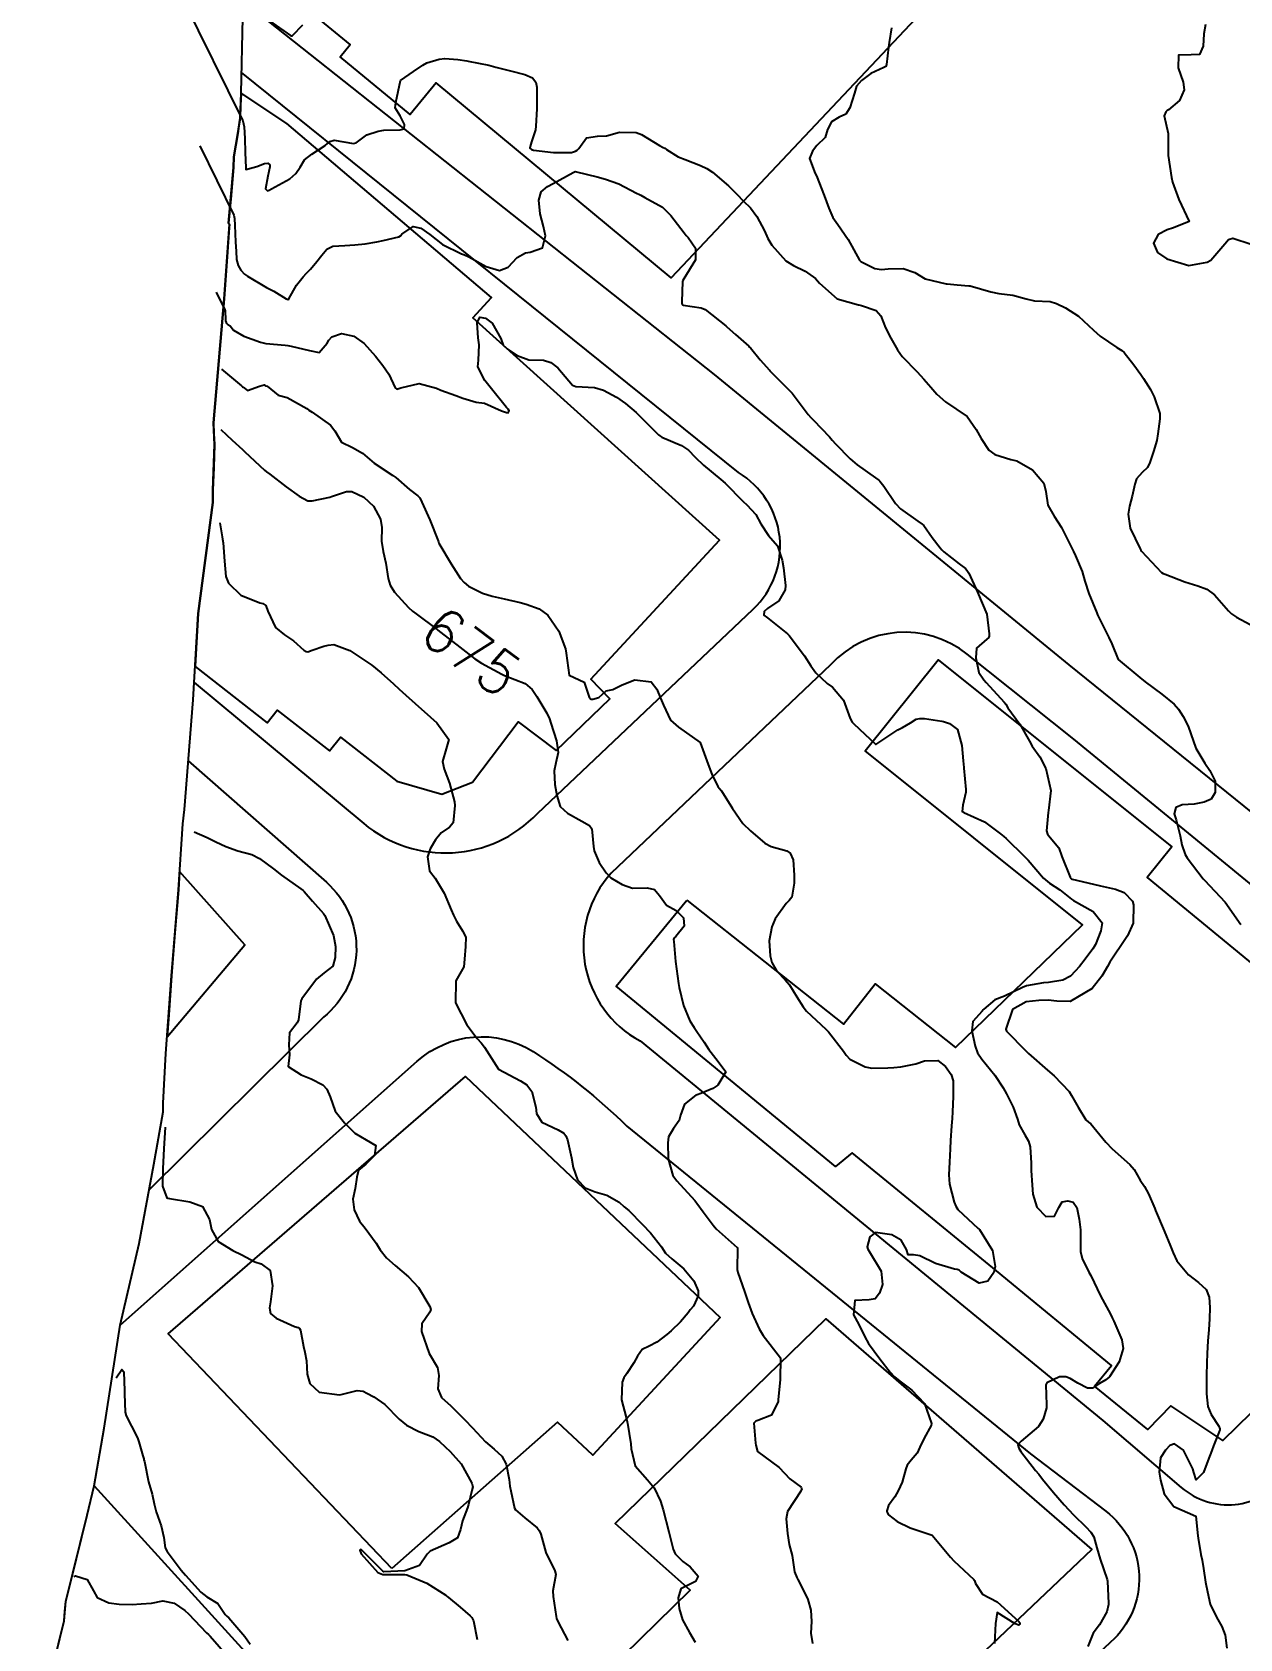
# Model space of a CAD drawing. Header units: metres. Extents: x 292545 to 299085, y 7450245 to 7463078.
# Drawn here: x 296032.5 to 296142.5, y 7457710.9 to 7457857.3 of the extents above; entities that cross this region are included whole.
import ezdxf
from ezdxf.enums import TextEntityAlignment as Align

# ---------------------------------------------------------------- set-up
doc = ezdxf.new("R2010")
doc.units = ezdxf.units.M
for name, color, linetype in [('Area', 45, 'Continuous'), ('Cotas', 45, 'Continuous'), ('Curvas de Nivel 1m', 11, 'Continuous'), ('Curvas de Nivel 5m', 15, 'Continuous'), ('Edificações', 30, 'Continuous'), ('Vias Primárias', 230, 'Continuous')]:
    doc.layers.add(name, color=color, linetype=linetype)
doc.styles.add('Style-STANDARD', font='STANDARD.shx')

msp = doc.modelspace()

# ---------------------------------------------------------------- linework, layer by layer
at = {"layer": 'Area'}
msp.add_polyline3d([(296033.91, 7457706.34, 685.1), (296035.42, 7457712.52, 686.54), (296035.57, 7457714.27, 679.96), (296037.52, 7457722.14, 681.93), (296038.15, 7457724.83, 679.1), (296039.05, 7457730.09, 678.96), (296040.53, 7457739.46, 678.67), (296042.24, 7457746.91, 678.24), (296043.6, 7457754.12, 677.91), (296044.43, 7457758.91, 677.6), (296044.43, 7457759.71, 677.64), (296044.68, 7457764.22, 677.96), (296045.2, 7457771.3, 701.19), (296045.83, 7457779.15, 698.43), (296046.24, 7457785.15, 679.38), (296046.37, 7457786.48, 688.84), (296047.18, 7457796.48, 684.88), (296047.62, 7457804.34, 679.88), (296048.96, 7457814.47, 680.17), (296048.97, 7457815.57, 679.89), (296049.13, 7457819.74, 674.5), (296049.01, 7457821.73, 679.58), (296050, 7457833.02, 674.44), (296050.48, 7457839.81, 674.21), (296050.4, 7457839.91, 674.14), (296050.84, 7457844.99, 671.11), (296050.89, 7457845.96, 670.89), (296051.24, 7457848.09, 670.88), (296051.44, 7457849.48, 671.1), (296051.55, 7457851.77, 670.62), (296051.86, 7457865.52, 669.9)], dxfattribs=at)
at = {"layer": 'Curvas de Nivel 1m', "flags": 128}
for points, elevation in [([(296046.27, 7457860.29), (296051.71, 7457849.25), (296051.81, 7457848.7), (296051.87, 7457847.64), (296051.91, 7457846.36), (296051.97, 7457844.96), (296051.98, 7457844.81), (296052.96, 7457845.07), (296053.68, 7457845.37), (296053.99, 7457845.4), (296054.15, 7457845.23), (296054.17, 7457845.06), (296053.97, 7457844.21), (296053.76, 7457843.06), (296053.96, 7457842.87), (296054.09, 7457842.92), (296054.3, 7457843.05), (296055.97, 7457843.97), (296056.54, 7457844.46), (296056.92, 7457845.02), (296057.31, 7457845.7), (296057.99, 7457846.21), (296059.2, 7457846.99), (296059.63, 7457847.36), (296060.01, 7457847.47), (296061.79, 7457847.17), (296062.01, 7457847.23), (296063, 7457847.97), (296064.02, 7457848.32), (296064.56, 7457848.4), (296066.03, 7457848.44), (296066.4, 7457848.53), (296066.44, 7457848.91), (296066.04, 7457849.71), (296065.57, 7457850.44), (296065.65, 7457850.92), (296066.07, 7457852.91), (296067.25, 7457853.74), (296068.09, 7457854.33), (296068.47, 7457854.52), (296069.58, 7457854.87), (296070.1, 7457854.94), (296071.3, 7457854.85), (296072.1, 7457854.73), (296072.24, 7457854.7), (296074.1, 7457854.31), (296074.76, 7457854.14), (296076.09, 7457853.81), (296077.38, 7457853.48), (296078.08, 7457853.16), (296078.4, 7457852.77), (296078.5, 7457852.33), (296078.5, 7457850.77), (296078.48, 7457850.33), (296078.39, 7457848.77), (296078.37, 7457848.42), (296078.01, 7457847.32), (296077.87, 7457846.91), (296077.85, 7457846.77), (296078, 7457846.62), (296078.19, 7457846.58), (296080, 7457846.35), (296081.64, 7457846.37), (296082, 7457846.49), (296082.16, 7457846.56), (296082.31, 7457846.72), (296083.01, 7457847.71), (296084.01, 7457847.84), (296084.83, 7457847.88), (296086.02, 7457848.21), (296087.54, 7457848.18), (296088.02, 7457847.99), (296089.65, 7457846.99), (296090, 7457846.82), (296090.14, 7457846.77), (296090.31, 7457846.63), (296091.37, 7457845.98), (296091.99, 7457845.72), (296093.4, 7457845.17), (296093.99, 7457844.91), (296094.5, 7457844.57), (296095.96, 7457843.32), (296096.71, 7457842.55), (296097.33, 7457841.92), (296097.94, 7457841.32), (296098.54, 7457840.52), (296099.22, 7457839.21), (296099.53, 7457838.51), (296099.9, 7457837.91), (296101.17, 7457836.5), (296101.88, 7457836.05), (296102.94, 7457835.54), (296103.87, 7457834.87), (296104.24, 7457834.46), (296105.84, 7457833.03), (296107.79, 7457832.46), (296107.83, 7457832.46), (296108.06, 7457832.42), (296109.41, 7457831.97), (296109.82, 7457831.47), (296110.25, 7457830.39), (296110.73, 7457829.45), (296111.35, 7457828.37), (296111.78, 7457827.77), (296113.15, 7457826.36), (296113.76, 7457825.71), (296114.38, 7457824.97), (296114.94, 7457824.33), (296115.73, 7457823.63), (296117.71, 7457822.3), (296118.51, 7457821.1), (296118.96, 7457820.29), (296119.68, 7457819.22), (296120.22, 7457818.82), (296121.67, 7457818.38), (296122.21, 7457818.24), (296123.66, 7457817.43), (296124.67, 7457816.21), (296124.87, 7457815.45), (296125.05, 7457814.21), (296125.61, 7457813.2), (296126.29, 7457812.19), (296126.98, 7457810.79), (296127.28, 7457810.18), (296127.38, 7457809.99), (296127.57, 7457809.58), (296128.16, 7457808.17), (296128.43, 7457807.28), (296128.78, 7457806.17), (296129.51, 7457804.41), (296129.58, 7457804.23), (296129.61, 7457804.16), (296129.7, 7457803.96), (296130.61, 7457802.14), (296130.89, 7457801.56), (296131.45, 7457800.13), (296133.44, 7457798.5), (296133.93, 7457798.11), (296135.42, 7457797), (296136.56, 7457796.07), (296136.96, 7457795.63), (296137.39, 7457794.95), (296137.84, 7457794.06), (296138.07, 7457793.36), (296138.52, 7457792.05), (296139.34, 7457790.7), (296139.81, 7457790.04), (296140.3, 7457789.06), (296140.3, 7457788.03), (296139.93, 7457787.4), (296139.3, 7457787.14), (296138.37, 7457786.97), (296137.3, 7457786.89), (296136.7, 7457786.66), (296136.56, 7457786.07), (296136.75, 7457785.54), (296137.09, 7457784.07), (296137.25, 7457783.25), (296137.56, 7457782.37), (296137.74, 7457782.06), (296139.21, 7457780.16), (296139.32, 7457780.04), (296141.19, 7457778.02), (296142.63, 7457776)], 671), ([(296139.42, 7457858.04), (296139.27, 7457857.18), (296139.21, 7457856.04), (296138.87, 7457855.29), (296138.11, 7457855.27), (296136.94, 7457855.24), (296136.93, 7457854.07), (296137.38, 7457852.77), (296137.46, 7457852.07), (296137.03, 7457851.1), (296136.05, 7457850.26), (296135.93, 7457850.2), (296135.79, 7457850.08), (296135.66, 7457849.71), (296136.02, 7457848.08), (296136, 7457846.08), (296136.3, 7457844.08), (296136.4, 7457843.65), (296136.99, 7457842.07), (296137.93, 7457840.06), (296136.51, 7457839.49), (296135.92, 7457839.32), (296135.11, 7457838.9), (296134.66, 7457838.1), (296135.05, 7457837.25), (296135.89, 7457836.66), (296137.88, 7457836.06), (296139.57, 7457836.35), (296139.89, 7457836.56), (296141.16, 7457838.02), (296141.5, 7457838.42), (296141.91, 7457838.55), (296143.56, 7457837.99)], 669), ([(296047.77, 7457846.96), (296050.89, 7457840.64), (296050.95, 7457840.33), (296050.98, 7457839.72), (296051.01, 7457838.98), (296051.04, 7457838.19), (296051.08, 7457837.36), (296051.13, 7457836.61), (296051.27, 7457836.05), (296051.51, 7457835.64), (296051.86, 7457835.26), (296052.11, 7457835.08), (296053.85, 7457834.05), (296054.52, 7457833.72), (296055.66, 7457833.03), (296055.84, 7457832.96), (296055.88, 7457832.99), (296055.9, 7457833.03), (296056.6, 7457834.28), (296057.18, 7457835.02), (296057.51, 7457835.37), (296057.87, 7457835.74), (296058.45, 7457836.43), (296058.89, 7457837), (296059.34, 7457837.54), (296059.9, 7457837.82), (296060.99, 7457837.88), (296061.9, 7457837.93), (296062.83, 7457838.02), (296063.9, 7457838.21), (296064.48, 7457838.35), (296065.91, 7457838.67), (296066.06, 7457838.76), (296066.19, 7457838.91), (296067.22, 7457839.6), (296067.92, 7457839.45), (296068.74, 7457838.88), (296069.9, 7457837.96), (296071.61, 7457837.12), (296071.89, 7457837.03), (296072.3, 7457836.84), (296073.87, 7457835.97), (296075.09, 7457835.59), (296075.87, 7457835.92), (296076.68, 7457836.79), (296077.46, 7457837.21), (296077.89, 7457837.27), (296079, 7457837.66), (296079.27, 7457838.76), (296079.08, 7457839.6), (296078.78, 7457840.76), (296078.68, 7457842.03), (296078.87, 7457842.76), (296079.45, 7457843.26), (296079.96, 7457843.52), (296081.79, 7457844.53), (296081.98, 7457844.62), (296082.1, 7457844.6), (296083.97, 7457844.14), (296084.73, 7457843.94), (296085.97, 7457843.49), (296087.58, 7457842.66), (296087.83, 7457842.53), (296087.95, 7457842.47), (296088.32, 7457842.27), (296089.94, 7457841.39), (296090.71, 7457840.62), (296091.92, 7457839.03), (296092.1, 7457838.79), (296092.26, 7457838.6), (296092.94, 7457837.64), (296092.94, 7457836.59), (296091.87, 7457834.84), (296091.78, 7457834.7), (296091.76, 7457834.61), (296091.69, 7457832.75), (296091.69, 7457832.61), (296091.83, 7457832.45), (296093.45, 7457832.21), (296093.83, 7457832.06), (296095.7, 7457830.56), (296095.81, 7457830.47), (296096.6, 7457829.76), (296097.79, 7457828.71), (296097.87, 7457828.62), (296097.94, 7457828.54), (296098.84, 7457827.46), (296099.68, 7457826.51), (296099.72, 7457826.47), (296099.76, 7457826.44), (296101.68, 7457824.49), (296101.74, 7457824.41), (296103.21, 7457822.47), (296103.45, 7457822.21), (296103.71, 7457821.97), (296105.15, 7457820.45), (296105.39, 7457820.14), (296105.69, 7457819.79), (296107.05, 7457818.43), (296107.67, 7457817.9), (296109.35, 7457816.7), (296109.64, 7457816.48), (296109.75, 7457816.39), (296110.1, 7457815.93), (296111.18, 7457814.37), (296111.62, 7457813.88), (296113.2, 7457812.75), (296113.6, 7457812.49), (296113.75, 7457812.35), (296114.51, 7457811.27), (296115.23, 7457810.33), (296115.39, 7457810.14), (296115.57, 7457809.97), (296116.98, 7457808.88), (296117.55, 7457808.43), (296117.66, 7457808.3), (296117.84, 7457808), (296118.64, 7457806.29), (296119.5, 7457804.28), (296119.69, 7457802.48), (296119.7, 7457802.28), (296119.63, 7457802.12), (296119.48, 7457802), (296118.56, 7457801.19), (296118.48, 7457800.29), (296118.76, 7457798.96), (296119.23, 7457798.28), (296119.43, 7457798.06), (296121.08, 7457796.25), (296121.21, 7457796.06), (296121.4, 7457795.75), (296122.51, 7457794.24), (296123.37, 7457792.69), (296123.63, 7457792.23), (296124.31, 7457791.26), (296124.85, 7457790.21), (296125.31, 7457788.21), (296125.11, 7457786.39), (296125.09, 7457786.21), (296124.94, 7457784.54), (296125.03, 7457784.21), (296125.26, 7457783.93), (296126.04, 7457782.99), (296126.33, 7457782.19), (296127.09, 7457780.3), (296127.17, 7457780.18), (296127.19, 7457780.16), (296127.21, 7457780.15), (296127.26, 7457780.13), (296129.21, 7457779.66), (296129.86, 7457779.5), (296131.2, 7457779.22), (296131.99, 7457778.92), (296132.75, 7457778.12), (296132.86, 7457777.79), (296132.82, 7457776.12), (296132.31, 7457774.97), (296131.75, 7457774.13), (296131.13, 7457773.19), (296130.71, 7457772.56), (296130.47, 7457772.15), (296129.97, 7457771.29), (296129.09, 7457770.16), (296127.08, 7457768.96), (296125.88, 7457768.99), (296125.08, 7457769.08), (296124.23, 7457769.07), (296123.08, 7457768.93), (296121.82, 7457768.25), (296121.23, 7457766.44), (296121.29, 7457766.26), (296123.03, 7457764.48), (296123.29, 7457764.23), (296125.01, 7457762.7), (296125.62, 7457762.2), (296126.99, 7457760.77), (296127.2, 7457760.4), (296127.33, 7457760.18), (296127.82, 7457759.33), (296128.52, 7457758.17), (296128.76, 7457757.97), (296128.95, 7457757.81), (296130.32, 7457756.15), (296130.92, 7457755.53), (296132.52, 7457754.12), (296132.9, 7457753.67), (296133.46, 7457752.68), (296133.84, 7457752.11), (296134.21, 7457751.43), (296134.8, 7457750.09), (296134.86, 7457749.93), (296135.65, 7457748.08), (296136.23, 7457746.66), (296136.46, 7457746.07), (296136.81, 7457745.32), (296137.87, 7457744.06), (296138.78, 7457743.35), (296139.46, 7457742.73), (296139.76, 7457742.03), (296139.81, 7457741.09), (296139.78, 7457740.03), (296139.73, 7457739.04), (296139.64, 7457738.04), (296139.55, 7457736.89), (296139.53, 7457736.04), (296139.51, 7457734.87), (296139.5, 7457734.04), (296139.49, 7457733.21), (296139.62, 7457732.04), (296139.94, 7457731.33), (296140.63, 7457730.26), (296140.73, 7457730.02), (296140.71, 7457729.93), (296140.62, 7457729.67), (296140.15, 7457728.47), (296139.99, 7457728.03), (296139.64, 7457727.1), (296139.22, 7457726.04), (296138.57, 7457725.38), (296138.35, 7457726.05), (296138.26, 7457726.37), (296137.4, 7457728.06), (296136.6, 7457728.65), (296136.16, 7457728.51), (296135.78, 7457728.08), (296135.31, 7457727.36), (296135.19, 7457726.08), (296135.3, 7457725.34), (296135.66, 7457724.08), (296136.54, 7457722.94), (296138.52, 7457722.05), (296138.72, 7457720.26), (296138.74, 7457720.05), (296139, 7457718.56), (296139.12, 7457718.04), (296139.22, 7457717.29), (296139.41, 7457716.04), (296139.58, 7457715.17), (296139.85, 7457714.03), (296140.42, 7457712.84), (296140.91, 7457712.01), (296141.21, 7457711.2), (296141.36, 7457710.01)], 672), ([(296049.28, 7457833.63), (296050.07, 7457832.03), (296050.08, 7457831.94), (296050.1, 7457831.8), (296050.1, 7457831.61), (296050.11, 7457831.41), (296050.12, 7457831.2), (296050.13, 7457831.01), (296050.17, 7457830.86), (296050.23, 7457830.76), (296050.34, 7457830.69), (296050.54, 7457830.56), (296050.86, 7457830.15), (296051.8, 7457829.61), (296053.31, 7457829.06), (296053.79, 7457828.96), (296055.54, 7457828.79), (296055.79, 7457828.76), (296056.11, 7457828.71), (296057.78, 7457828.31), (296058.66, 7457828.12), (296059.38, 7457828.99), (296059.52, 7457829.26), (296059.8, 7457829.55), (296060.69, 7457829.86), (296061.8, 7457829.63), (296062.76, 7457828.95), (296063.78, 7457827.78), (296064.46, 7457826.93), (296064.99, 7457826.16), (296065.57, 7457824.92), (296065.74, 7457824.78), (296066.1, 7457824.91), (296067.75, 7457825.29), (296069.34, 7457824.87), (296069.74, 7457824.69), (296071.11, 7457824.22), (296071.73, 7457823.96), (296072.95, 7457823.61), (296073.73, 7457823.52), (296075.28, 7457822.8), (296075.72, 7457822.65), (296075.88, 7457822.64), (296075.98, 7457822.8), (296075.88, 7457822.96), (296075.73, 7457823.13), (296074.35, 7457824.81), (296073.75, 7457825.58), (296073.12, 7457826.83), (296073.16, 7457827.44), (296073.22, 7457828.83), (296073.15, 7457829.48), (296073.04, 7457830.83), (296073.29, 7457831.35), (296073.82, 7457831.25), (296074.43, 7457830.81), (296075.21, 7457829.4), (296075.42, 7457828.8), (296075.79, 7457828.45), (296076.7, 7457827.86), (296077.77, 7457827.46), (296079.09, 7457827.44), (296079.77, 7457827.23), (296080.41, 7457826.74), (296081.75, 7457825.16), (296082.05, 7457825.03), (296083.75, 7457824.95), (296084.55, 7457824.69), (296085.74, 7457824.05), (296086.56, 7457823.49), (296087.54, 7457822.65), (296087.72, 7457822.48), (296089.56, 7457820.63), (296089.69, 7457820.52), (296089.89, 7457820.42), (296091.68, 7457819.65), (296092.32, 7457819.24), (296092.92, 7457818.59), (296093.66, 7457817.87), (296095.24, 7457816.56), (296095.64, 7457816.21), (296097.3, 7457814.54), (296097.62, 7457814.23), (296098.44, 7457813.36), (296098.89, 7457812.52), (296099.59, 7457811.45), (296100.4, 7457810.5), (296100.85, 7457809.21), (296100.95, 7457808.5), (296101.13, 7457806.89), (296101.1, 7457806.49), (296100.53, 7457805.48), (296099.51, 7457804.8), (296099.21, 7457804.51), (296099.18, 7457804.19), (296099.5, 7457803.94), (296101.33, 7457802.49), (296101.48, 7457802.33), (296102.88, 7457800.48), (296103.44, 7457799.58), (296103.91, 7457798.94), (296104.4, 7457798.46), (296104.95, 7457797.97), (296105.42, 7457797.61), (296106.44, 7457796.43), (296107.04, 7457794.78), (296107.23, 7457794.42), (296107.38, 7457794.27), (296109.36, 7457792.4), (296111.38, 7457793.72), (296111.8, 7457793.95), (296112.53, 7457794.36), (296113.04, 7457794.7), (296113.39, 7457794.78), (296113.81, 7457794.76), (296115.38, 7457794.53), (296115.55, 7457794.49), (296116.1, 7457794.32), (296116.82, 7457793.75), (296117.22, 7457792.3), (296117.34, 7457790.92), (296117.39, 7457790.3), (296117.4, 7457790.23), (296117.56, 7457788.3), (296117.56, 7457788.05), (296117.3, 7457786.86), (296117.25, 7457786.3), (296117.29, 7457786.25), (296117.39, 7457786.2), (296119.28, 7457785.35), (296120.73, 7457784.26), (296121.03, 7457784.02), (296121.26, 7457783.82), (296122.9, 7457782.23), (296123.24, 7457781.86), (296124.66, 7457780.22), (296125.21, 7457779.77), (296126.15, 7457779.14), (296127.19, 7457778.3), (296127.38, 7457778.18), (296129.18, 7457777.17), (296130, 7457776.15), (296129.89, 7457775.42), (296129.38, 7457774.16), (296129.3, 7457774), (296129.14, 7457773.77), (296128.46, 7457772.84), (296127.92, 7457772.17), (296127.55, 7457771.74), (296127.11, 7457771.29), (296126.4, 7457770.9), (296125.1, 7457770.71), (296124.64, 7457770.67), (296123.1, 7457770.41), (296122.73, 7457770.24), (296121.09, 7457769.45), (296120.23, 7457769.13), (296119.21, 7457768.28), (296119.16, 7457768.2), (296119.07, 7457768.09), (296118.2, 7457767.15), (296118.13, 7457766.29), (296118.43, 7457764.89), (296118.64, 7457764.28), (296119.02, 7457763.72), (296120.23, 7457762.27), (296120.99, 7457761.09), (296121.28, 7457760.55), (296121.43, 7457760.25), (296121.88, 7457759.33), (296122.27, 7457758.24), (296122.44, 7457757.73), (296122.94, 7457756.83), (296123.27, 7457756.23), (296123.44, 7457755.71), (296123.52, 7457754.22), (296123.54, 7457753.58), (296123.62, 7457752.22), (296123.68, 7457751.41), (296124.03, 7457750.22), (296124.85, 7457749.37), (296125.66, 7457749.39), (296126.05, 7457750.2), (296126.34, 7457750.72), (296126.87, 7457750.79), (296127.36, 7457750.67), (296127.69, 7457750.18), (296127.89, 7457749.13), (296128.01, 7457748.17), (296128.01, 7457747.36), (296128.01, 7457746.17), (296128.18, 7457745.55), (296128.79, 7457744.31), (296128.87, 7457744.16), (296128.95, 7457744), (296129.86, 7457742.15), (296130.75, 7457740.47), (296130.91, 7457740.14), (296131.05, 7457739.82), (296131.8, 7457738.13), (296131.9, 7457737.33), (296131.55, 7457736.13), (296130.68, 7457734.77), (296130.34, 7457734.48), (296129.75, 7457734.15), (296129.11, 7457733.72), (296128.67, 7457733.72), (296127.77, 7457734.17), (296127.08, 7457734.59), (296126.68, 7457734.75), (296126.1, 7457734.77), (296124.96, 7457734.21), (296124.86, 7457734.02), (296124.94, 7457732.21), (296124.92, 7457731.93), (296124.63, 7457730.9), (296124.2, 7457730.22), (296122.61, 7457728.9), (296122.3, 7457728.55), (296122.41, 7457728.24), (296122.6, 7457727.96), (296123.93, 7457726.22), (296124.22, 7457725.87), (296124.57, 7457725.44), (296125.56, 7457724.2), (296126.54, 7457723.09), (296127.39, 7457722.18), (296128.51, 7457721.08), (296128.95, 7457720.61), (296129.23, 7457720.16), (296129.52, 7457719.18), (296129.83, 7457718.15), (296130.45, 7457716.27), (296130.48, 7457716.14), (296130.49, 7457716.11), (296130.58, 7457714.14), (296130.57, 7457714), (296130.42, 7457713.34), (296129.75, 7457712.15), (296129.18, 7457711.38), (296128.7, 7457710.17)], 673), ([(296049.76, 7457826.6), (296051.57, 7457825.08), (296051.67, 7457825.01), (296051.74, 7457824.96), (296052.13, 7457824.68), (296053.21, 7457825.07), (296053.63, 7457825.17), (296053.74, 7457825.12), (296053.79, 7457825.1), (296053.9, 7457825.06), (296054.93, 7457824.24), (296055.73, 7457824.04), (296057.52, 7457823.01), (296057.72, 7457822.87), (296058.03, 7457822.7), (296059.7, 7457821.51), (296060.09, 7457820.98), (296060.68, 7457819.97), (296061.68, 7457819.47), (296062.61, 7457818.95), (296063.66, 7457818.05), (296065.35, 7457816.92), (296065.65, 7457816.72), (296066.89, 7457815.65), (296067.63, 7457815.07), (296067.81, 7457814.89), (296068.01, 7457814.5), (296068.73, 7457812.88), (296069.49, 7457810.95), (296069.52, 7457810.87), (296069.57, 7457810.76), (296070.69, 7457808.86), (296071.54, 7457807.54), (296071.85, 7457807.15), (296072.26, 7457806.84), (296073.52, 7457806.19), (296074.42, 7457805.91), (296075.52, 7457805.66), (296076.96, 7457805.33), (296077.51, 7457805.19), (296078.71, 7457804.76), (296079.5, 7457804.19), (296080.49, 7457802.74), (296081.09, 7457801.11), (296081.16, 7457800.73), (296081.43, 7457798.73), (296082.79, 7457798.07), (296083.26, 7457796.7), (296083.41, 7457796.52), (296083.59, 7457796.52), (296084.13, 7457796.69), (296084.81, 7457797.29), (296085.42, 7457797.42), (296086.26, 7457797.84), (296087.43, 7457798.29), (296088.89, 7457798.1), (296089.42, 7457797.45), (296089.75, 7457796.63), (296090.03, 7457795.99), (296090.68, 7457794.62), (296091.38, 7457793.97), (296093.36, 7457792.59), (296094.09, 7457790.58), (296094.43, 7457789.68), (296094.99, 7457788.56), (296095.14, 7457788.39), (296095.31, 7457788.18), (296096.3, 7457786.55), (296097.27, 7457785.21), (296097.95, 7457784.53), (296099.25, 7457783.41), (296099.84, 7457783.1), (296101.25, 7457782.71), (296101.56, 7457782.49), (296101.85, 7457781.87), (296101.92, 7457780.48), (296101.93, 7457779.77), (296101.72, 7457778.48), (296101.49, 7457778.18), (296101.19, 7457777.89), (296100.21, 7457776.5), (296099.9, 7457775.77), (296099.66, 7457774.51), (296099.75, 7457773.13), (296099.89, 7457772.51), (296100.34, 7457771.72), (296101.11, 7457770.95), (296101.5, 7457770.49), (296102.17, 7457769.39), (296102.76, 7457768.47), (296103.07, 7457768.1), (296104.83, 7457766.45), (296105.05, 7457766.21), (296106.43, 7457764.43), (296106.67, 7457764.08), (296107.02, 7457763.71), (296108.4, 7457763.02), (296109.01, 7457762.89), (296110.48, 7457762.92), (296111.01, 7457762.95), (296111.65, 7457763.02), (296113.01, 7457763.29), (296113.81, 7457763.55), (296115.02, 7457763.6), (296115.73, 7457763.04), (296116.25, 7457762.31), (296116.42, 7457761.73), (296116.41, 7457760.31), (296116.36, 7457758.91), (296116.34, 7457758.31), (296116.28, 7457757.65), (296116.19, 7457756.31), (296116.16, 7457755.54), (296116.1, 7457754.32), (296116.04, 7457753.18), (296116.1, 7457752.32), (296116.51, 7457750.67), (296116.65, 7457750.31), (296116.86, 7457750.01), (296118.7, 7457748.28), (296118.78, 7457748.23), (296118.83, 7457748.18), (296119.99, 7457746.27), (296120.25, 7457744.82), (296120.12, 7457744.27), (296119.58, 7457743.47), (296118.78, 7457743.28), (296117.14, 7457744.3), (296116.96, 7457744.47), (296116.8, 7457744.53), (296116.54, 7457744.57), (296114.8, 7457745.1), (296113.37, 7457745.78), (296112.81, 7457745.89), (296112.32, 7457745.87), (296112.16, 7457746.36), (296111.67, 7457747.21), (296110.83, 7457747.7), (296109.33, 7457747.9), (296108.82, 7457747.51), (296108.6, 7457746.62), (296108.64, 7457746.4), (296108.81, 7457746.15), (296109.86, 7457744.39), (296109.98, 7457743.18), (296109.71, 7457742.39), (296109.3, 7457741.86), (296108.76, 7457741.77), (296107.45, 7457741.71), (296107.35, 7457740.41), (296107.84, 7457739.52), (296108.37, 7457738.41), (296108.71, 7457737.8), (296109.73, 7457736.39), (296110.68, 7457735.19), (296111.07, 7457734.77), (296111.55, 7457734.37), (296112.66, 7457733.55), (296113.8, 7457732.34), (296114.45, 7457730.51), (296114.42, 7457730.33), (296113.77, 7457729.18), (296113.37, 7457728.34), (296113.13, 7457727.81), (296112.58, 7457727.15), (296112.24, 7457726.7), (296112.11, 7457726.36), (296111.77, 7457725.16), (296111.41, 7457724.37), (296111.11, 7457723.82), (296110.54, 7457723.03), (296110.37, 7457722.54), (296110.4, 7457722.38), (296110.53, 7457722.18), (296111.31, 7457721.58), (296112.51, 7457721), (296114.5, 7457720.33), (296116.19, 7457718.31), (296116.48, 7457717.99), (296118.29, 7457716.28), (296118.35, 7457716.18), (296118.45, 7457715.93), (296119.1, 7457714.94), (296120.43, 7457714.26), (296122.41, 7457712.44), (296122.49, 7457712.32), (296122.5, 7457712.24), (296122.48, 7457712.17), (296122.41, 7457712.11), (296122.07, 7457712.24), (296120.42, 7457713.26), (296120.27, 7457712.26), (296120.18, 7457710.46)], 674), ([(296049.6, 7457812.61), (296049.82, 7457811.34), (296049.85, 7457811.11), (296049.9, 7457810.79), (296050.03, 7457809.1), (296050.15, 7457807.71), (296050.38, 7457807.1), (296051.52, 7457806), (296053.26, 7457805.31), (296053.51, 7457805.24), (296053.79, 7457805.06), (296053.99, 7457804.56), (296054.67, 7457803.05), (296055.48, 7457802.4), (296056.3, 7457801.85), (296057.26, 7457801.01), (296057.46, 7457800.88), (296057.63, 7457800.84), (296058.03, 7457801), (296059.09, 7457801.37), (296059.47, 7457801.45), (296059.99, 7457801.5), (296061.46, 7457800.96), (296063.44, 7457799.62), (296064.29, 7457798.93), (296065.42, 7457797.92), (296065.95, 7457797.44), (296066.56, 7457796.9), (296067.4, 7457796.14), (296068.81, 7457794.88), (296069.38, 7457794.37), (296070.46, 7457792.86), (296070.23, 7457791.99), (296069.9, 7457790.86), (296070.04, 7457790.15), (296070.52, 7457788.86), (296070.98, 7457787.17), (296071.02, 7457786.85), (296070.87, 7457785.26), (296070.52, 7457784.86), (296069.77, 7457784.35), (296069.25, 7457783.7), (296068.78, 7457782.88), (296068.51, 7457782.16), (296068.72, 7457780.88), (296069.21, 7457780.2), (296070.04, 7457778.86), (296070.69, 7457777.34), (296070.88, 7457776.85), (296071.17, 7457776.29), (296071.72, 7457775.41), (296072.01, 7457774.84), (296072, 7457773.98), (296071.91, 7457772.84), (296071.83, 7457772.13), (296071.1, 7457770.85), (296071.07, 7457768.85), (296072.12, 7457766.84), (296073.04, 7457765.59), (296073.42, 7457765.21), (296073.73, 7457764.82), (296075, 7457762.8), (296076.99, 7457761.75), (296077.58, 7457761.36), (296078.04, 7457760.77), (296078.39, 7457759.34), (296078.47, 7457758.76), (296078.95, 7457757.97), (296080.42, 7457757.26), (296080.94, 7457756.96), (296081.13, 7457756.73), (296081.28, 7457756.37), (296081.65, 7457754.72), (296081.79, 7457753.83), (296082.18, 7457752.72), (296082.88, 7457752), (296083.79, 7457751.62), (296084.87, 7457751.33), (296086, 7457750.67), (296086.45, 7457750.26), (296086.86, 7457749.93), (296088.12, 7457748.65), (296088.83, 7457747.88), (296089.84, 7457746.62), (296090.22, 7457746.03), (296090.8, 7457745.52), (296091.88, 7457744.6), (296092.78, 7457743.51), (296093.2, 7457742.59), (296093.2, 7457742.15), (296092.75, 7457741.21), (296092.47, 7457740.87), (296092.27, 7457740.59), (296091.57, 7457739.76), (296090.73, 7457738.95), (296090.33, 7457738.62), (296089.42, 7457737.93), (296088.71, 7457737.55), (296088.08, 7457737.26), (296087.65, 7457736.65), (296087.32, 7457736.02), (296086.68, 7457735.06), (296086.41, 7457734.66), (296086.26, 7457734.26), (296086.2, 7457732.67), (296086.63, 7457731.04), (296086.73, 7457730.66), (296086.75, 7457730.53), (296087.04, 7457728.66), (296087.07, 7457728.18), (296087.46, 7457726.65), (296088.56, 7457725.36), (296089.18, 7457724.63), (296089.76, 7457723.41), (296090.01, 7457722.63), (296090.5, 7457720.62), (296090.91, 7457719.04), (296091.1, 7457718.61), (296091.78, 7457717.91), (296092.47, 7457717.45), (296093.18, 7457716.58), (296092.95, 7457716.09), (296092.45, 7457715.87), (296091.62, 7457715.43), (296091.36, 7457714.61), (296091.47, 7457713.65), (296091.77, 7457712.6), (296092.4, 7457711.45), (296092.9, 7457710.58)], 676), ([(296047.26, 7457784.45), (296048.44, 7457783.93), (296049.25, 7457783.53), (296050.14, 7457783.1), (296051.24, 7457782.71), (296052.53, 7457782.36), (296053.23, 7457782.02), (296054.49, 7457781.05), (296055.21, 7457780.49), (296056.97, 7457779.24), (296057.19, 7457779.09), (296057.28, 7457779.01), (296058.06, 7457778.13), (296059.04, 7457776.99), (296059.17, 7457776.8), (296059.97, 7457774.98), (296060.13, 7457773.98), (296060.12, 7457772.98), (296059.9, 7457772.2), (296059.11, 7457771.58), (296058.41, 7457771), (296057.08, 7457769.22), (296057.01, 7457769.1), (296056.99, 7457769.02), (296056.77, 7457767.31), (296056.64, 7457767.02), (296055.96, 7457766.12), (296055.89, 7457765.03), (296055.94, 7457764.11), (296055.83, 7457763.03), (296057, 7457762.28), (296057.91, 7457761.92), (296058.99, 7457761.38), (296059.36, 7457760.99), (296059.67, 7457760.29), (296060.1, 7457758.98), (296060.95, 7457757.91), (296061.89, 7457756.96), (296062.93, 7457756.37), (296063.82, 7457755.83), (296063.7, 7457754.94), (296062.9, 7457754.13), (296062.25, 7457753.61), (296062.08, 7457752.96), (296061.92, 7457751.92), (296061.71, 7457750.96), (296061.83, 7457749.99), (296062.34, 7457748.96), (296062.83, 7457748.32), (296063.84, 7457746.93), (296064.2, 7457746.32), (296064.8, 7457745.61), (296065.59, 7457744.91), (296066.78, 7457743.87), (296067.71, 7457742.89), (296068.75, 7457741.18), (296068.83, 7457740.88), (296068.74, 7457740.65), (296068.01, 7457739.6), (296067.99, 7457738.89), (296068.69, 7457736.88), (296069.42, 7457735.61), (296069.56, 7457734.87), (296069.47, 7457733.67), (296069.8, 7457732.86), (296070.64, 7457732.12), (296071.92, 7457730.84), (296072.62, 7457730.1), (296073.82, 7457728.82), (296074.6, 7457728.15), (296075.31, 7457727.52), (296075.68, 7457726.79), (296075.95, 7457725.4), (296076.04, 7457724.79), (296076.11, 7457724.35), (296076.46, 7457722.78), (296076.53, 7457722.62), (296077.4, 7457721.89), (296078.51, 7457720.98), (296078.69, 7457720.76), (296078.85, 7457720.41), (296079.31, 7457718.75), (296080.14, 7457717.07), (296080.21, 7457716.74), (296079.94, 7457715.24), (296079.97, 7457714.74), (296080.26, 7457712.9), (296080.28, 7457712.74), (296080.41, 7457712.45), (296081.31, 7457710.73)], 677), ([(296044.61, 7457757.5), (296044.51, 7457755.54), (296044.42, 7457753.75), (296044.37, 7457752.15), (296044.78, 7457751.08), (296044.86, 7457751.04), (296045.01, 7457751.01), (296046.86, 7457750.72), (296048.02, 7457750.29), (296048.67, 7457749.11), (296048.83, 7457748.18), (296049.46, 7457747.1), (296050.8, 7457746.27), (296051.6, 7457745.88), (296052.79, 7457745.25), (296053.37, 7457745.05), (296054.18, 7457744.44), (296054.41, 7457743.05), (296054.21, 7457741.59), (296054.14, 7457741.05), (296054.23, 7457740.54), (296054.73, 7457740.09), (296056.41, 7457739.33), (296056.73, 7457739.24), (296056.87, 7457739.17), (296056.95, 7457739.02), (296057.22, 7457737.52), (296057.35, 7457737.01), (296057.5, 7457736.2), (296057.57, 7457735.01), (296057.8, 7457734.14), (296058.66, 7457733.35), (296060.5, 7457733.13), (296060.65, 7457733.15), (296062.1, 7457733.51), (296062.66, 7457733.45), (296062.99, 7457733.28), (296063.62, 7457732.94), (296064.64, 7457732.23), (296065.94, 7457730.91), (296066.62, 7457730.36), (296067.74, 7457729.76), (296068.61, 7457729.43), (296069.01, 7457729.28), (296069.63, 7457728.86), (296070.12, 7457728.38), (296070.59, 7457727.96), (296071.6, 7457726.84), (296072.56, 7457725.07), (296072.63, 7457724.83), (296072.64, 7457724.74), (296072.55, 7457724.41), (296072.25, 7457723.12), (296072.16, 7457722.83), (296071.71, 7457721.64), (296071.52, 7457720.84), (296071.26, 7457720.07), (296070.49, 7457719.61), (296068.76, 7457718.88), (296068.48, 7457718.59), (296067.79, 7457717.57), (296066.46, 7457717.07), (296064.53, 7457716.99), (296064.46, 7457717.03), (296062.53, 7457718.95), (296062.51, 7457718.97), (296062.48, 7457719), (296062.41, 7457719.02), (296062.35, 7457718.95), (296062.48, 7457718.62), (296063.99, 7457716.93), (296064.46, 7457716.74), (296064.65, 7457716.74), (296066.46, 7457716.75), (296066.64, 7457716.72), (296068.45, 7457715.95), (296070.18, 7457714.85), (296070.32, 7457714.74), (296070.43, 7457714.64), (296071.49, 7457713.77), (296072.41, 7457712.98), (296072.56, 7457712.83), (296072.71, 7457712.53), (296073.04, 7457710.82)], 678), ([(296040.16, 7457734.66), (296040.68, 7457735.42), (296040.85, 7457735.21), (296040.93, 7457733.48), (296040.92, 7457733.21), (296040.98, 7457731.54), (296041.06, 7457731.2), (296041.56, 7457730.26), (296042.09, 7457729.2), (296042.23, 7457728.82), (296042.59, 7457727.56), (296042.67, 7457727.27), (296042.69, 7457727.19), (296042.74, 7457727.03), (296043.1, 7457725.18), (296043.43, 7457724.07), (296043.63, 7457723.17), (296043.8, 7457722.45), (296044.25, 7457721.16), (296044.5, 7457720.12), (296044.63, 7457719.16), (296044.81, 7457718.83), (296046.07, 7457717.14), (296046.46, 7457716.69), (296047.88, 7457715.13), (296048.43, 7457714.7), (296049.41, 7457714.1), (296050.09, 7457713.09), (296050.25, 7457712.93), (296050.41, 7457712.78), (296051.88, 7457711.08), (296052.38, 7457710.4)], 679)]:
    msp.add_lwpolyline(points, dxfattribs=dict(at, elevation=elevation))
at = {"layer": 'Curvas de Nivel 5m', "flags": 128}
for points, elevation in [([(296054.14, 7457858.36), (296056.03, 7457857.03), (296056.12, 7457856.99), (296056.17, 7457856.99), (296056.23, 7457857.03), (296057.16, 7457858)], 670), ([(296110.8, 7457857.72), (296110.59, 7457856.39), (296110.54, 7457855.97), (296110.36, 7457854.39), (296110.28, 7457854.2), (296110.09, 7457854.11), (296108.91, 7457853.57), (296108.08, 7457852.93), (296107.62, 7457852.42), (296107.42, 7457851.77), (296107, 7457850.43), (296106.63, 7457849.84), (296106.04, 7457849.57), (296105.32, 7457849.16), (296104.97, 7457848.45), (296104.75, 7457847.72), (296104.01, 7457847.01), (296103.61, 7457846.47), (296103.34, 7457845.82), (296103.85, 7457844.46), (296103.98, 7457844.22), (296104.67, 7457842.45), (296105.09, 7457841.3), (296105.47, 7457840.44), (296105.92, 7457839.81), (296106.85, 7457838.43), (296107.88, 7457836.55), (296107.94, 7457836.48), (296108.01, 7457836.42), (296109.28, 7457835.8), (296109.88, 7457835.71), (296110.49, 7457835.77), (296111.88, 7457835.79), (296112.92, 7457835.41), (296113.87, 7457834.85), (296115.79, 7457834.39), (296115.86, 7457834.39), (296116.79, 7457834.31), (296117.86, 7457834.22), (296117.96, 7457834.2), (296119.85, 7457833.67), (296120.59, 7457833.52), (296121.85, 7457833.37), (296123.06, 7457833.02), (296123.84, 7457832.83), (296125.27, 7457832.78), (296125.84, 7457832.61), (296126.67, 7457832.19), (296127.83, 7457831.44), (296129.2, 7457830.17), (296129.8, 7457829.61), (296131.34, 7457828.59), (296131.79, 7457828.3), (296131.99, 7457828.13), (296132.89, 7457827), (296133.53, 7457826.11), (296133.76, 7457825.75), (296134.4, 7457824.75), (296134.75, 7457824.1), (296135.24, 7457822.57), (296135.26, 7457822.09), (296135.08, 7457820.72), (296134.97, 7457820.1), (296134.68, 7457819.1), (296134.35, 7457818.1), (296134.12, 7457817.65), (296133.65, 7457817.2), (296133.14, 7457816.62), (296132.96, 7457816.12), (296132.73, 7457815.02), (296132.48, 7457814.12), (296132.36, 7457813.38), (296132.54, 7457812.12), (296133.45, 7457810.24), (296133.52, 7457810.11), (296133.57, 7457810.03), (296135.39, 7457808.09), (296135.55, 7457807.98), (296135.73, 7457807.91), (296137.54, 7457807.21), (296138.71, 7457806.87), (296139.53, 7457806.57), (296140.23, 7457806.03), (296141.51, 7457804.58), (296141.79, 7457804.3), (296142.24, 7457804.01), (296143.49, 7457803.33)], 670), ([(296049.69, 7457821.11), (296050.73, 7457820.14), (296051.67, 7457819.28), (296051.89, 7457819.08), (296053.66, 7457817.41), (296053.85, 7457817.26), (296054.16, 7457817.05), (296055.64, 7457815.88), (296056.83, 7457815.02), (296057.62, 7457814.61), (296058.03, 7457814.6), (296059.62, 7457814.94), (296059.78, 7457814.99), (296061.15, 7457815.45), (296061.63, 7457815.45), (296062.73, 7457814.95), (296063.61, 7457814.12), (296064.24, 7457812.93), (296064.35, 7457812.17), (296064.34, 7457810.93), (296064.49, 7457810), (296064.73, 7457808.93), (296064.94, 7457807.52), (296065.12, 7457806.92), (296065.52, 7457806.29), (296066.8, 7457804.9), (296067.17, 7457804.56), (296067.5, 7457804.3), (296069.4, 7457802.87), (296069.48, 7457802.81), (296069.73, 7457802.62), (296071.46, 7457801.27), (296072.02, 7457800.84), (296072.84, 7457800.22), (296073.44, 7457799.82), (296075.31, 7457798.8), (296075.43, 7457798.74), (296075.53, 7457798.7), (296077.42, 7457797.97), (296078.06, 7457797.41), (296078.49, 7457796.76), (296079.39, 7457795.24), (296079.64, 7457794.75), (296079.77, 7457794.35), (296080.27, 7457792.74), (296080.42, 7457791.67), (296080.23, 7457790.74), (296080.06, 7457790.01), (296080.13, 7457788.74), (296080.3, 7457787.74), (296080.62, 7457786.74), (296081.28, 7457786.13), (296082.58, 7457785.41), (296083.27, 7457785.01), (296083.5, 7457784.71), (296083.64, 7457783.1), (296083.7, 7457782.7), (296084.18, 7457781.65), (296084.79, 7457780.69), (296085.22, 7457780.24), (296086.26, 7457779.62), (296087.2, 7457779.31), (296088.53, 7457779.32), (296089.2, 7457779.18), (296089.66, 7457778.63), (296090.3, 7457777.74), (296091.18, 7457777.28), (296091.85, 7457776.6), (296091.92, 7457775.85), (296091.15, 7457774.89), (296090.99, 7457774.77), (296090.95, 7457774.61), (296090.97, 7457774.44), (296091.12, 7457772.61), (296091.39, 7457770.61), (296091.44, 7457770.26), (296091.84, 7457768.6), (296092.44, 7457767.21), (296092.81, 7457766.59), (296093.05, 7457766.25), (296093.73, 7457765.27), (296094.15, 7457764.58), (296095.02, 7457763.5), (296095.72, 7457762.56), (296094.99, 7457761.34), (296094.52, 7457761.04), (296093.43, 7457760.59), (296093.1, 7457760.47), (296092.98, 7457760.42), (296091.94, 7457759.62), (296091.57, 7457758.6), (296091.45, 7457758.11), (296090.94, 7457757.4), (296090.48, 7457756.62), (296090.41, 7457756.1), (296090.46, 7457754.62), (296090.89, 7457753.12), (296091.24, 7457752.61), (296092.87, 7457750.83), (296093.07, 7457750.59), (296093.64, 7457749.8), (296094.55, 7457748.57), (296094.84, 7457748.26), (296096.74, 7457746.54), (296096.76, 7457746.48), (296096.75, 7457744.54), (296096.79, 7457744.26), (296097.41, 7457742.53), (296097.75, 7457741.54), (296098.11, 7457740.53), (296098.73, 7457739.13), (296099.1, 7457738.52), (296100.69, 7457736.5), (296100.67, 7457734.5), (296100.49, 7457732.66), (296100.47, 7457732.5), (296099.87, 7457731.27), (296098.63, 7457730.79), (296098.43, 7457730.72), (296098.26, 7457730.52), (296098.41, 7457728.71), (296098.44, 7457728.52), (296098.59, 7457727.94), (296100.57, 7457726.5), (296101.55, 7457725.47), (296102.56, 7457724.7), (296102.62, 7457724.47), (296102.61, 7457724.42), (296102.55, 7457724.33), (296101.33, 7457722.49), (296101.19, 7457721.82), (296101.32, 7457720.49), (296101.49, 7457719.48), (296101.75, 7457718.48), (296101.95, 7457716.99), (296102.18, 7457716.47), (296102.27, 7457716.29), (296102.45, 7457715.96), (296103.18, 7457714.46), (296103.45, 7457713.49), (296103.51, 7457712.46), (296103.46, 7457711.4), (296103.61, 7457710.46)], 675), ([(296036.31, 7457716.56), (296036.46, 7457716.63), (296037.5, 7457716.29), (296038.08, 7457715.24), (296038.43, 7457714.63), (296039.49, 7457714.16), (296040.43, 7457714.03), (296041.61, 7457714.01), (296042.42, 7457714.07), (296043.39, 7457714.14), (296044.42, 7457714.34), (296045.43, 7457714.14), (296046.42, 7457713.46), (296046.76, 7457713.14), (296048.4, 7457711.43), (296048.56, 7457711.28), (296048.72, 7457711.12), (296050.37, 7457709.24)], 680)]:
    msp.add_lwpolyline(points, dxfattribs=dict(at, elevation=elevation))
at = {"layer": 'Edificações'}
for points in [[(296136.24, 7457883.26), (296090.72, 7457834.94), (296069.32, 7457852.7), (296066.94, 7457849.82), (296060.56, 7457855.08), (296061.47, 7457856.19), (296055.12, 7457861.43), (296058.93, 7457866.05), (296056.26, 7457868.26), (296063.93, 7457878.05), (296069.48, 7457873.7), (296073.95, 7457879.4), (296069.55, 7457882.85), (296081.98, 7457897.52), (296100.44, 7457893.12), (296098.32, 7457890.47), (296110.26, 7457879.86), (296114.3, 7457884.41), (296122.18, 7457877.4), (296129.1, 7457885.19)], [(296092.14, 7457778.2), (296106.42, 7457766.91), (296109.31, 7457770.57), (296116.64, 7457764.77), (296128.21, 7457775.95), (296108.41, 7457791.81), (296115.06, 7457800.11), (296136.34, 7457783.07), (296134.09, 7457780.27), (296145.22, 7457771.14), (296156.92, 7457761.94), (296151.78, 7457754.52), (296154.46, 7457752.08), (296154.82, 7457747.96), (296154.99, 7457742.63), (296140.98, 7457728.95), (296136.24, 7457732.1), (296134.17, 7457729.95), (296129.3, 7457733.91), (296130.86, 7457735.8), (296120.38, 7457744.41), (296107.23, 7457755.17), (296105.71, 7457753.94), (296085.72, 7457770.36)], [(296065.27, 7457717.29), (296044.9, 7457738.69), (296071.98, 7457762.12), (296095.18, 7457740.18), (296083.6, 7457727.63), (296080.38, 7457730.61)]]:
    msp.add_lwpolyline(points, close=True, dxfattribs=at)
for points, elevation in [([(296047.35, 7457799.51), (296053.9, 7457794.36), (296054.83, 7457795.54), (296059.58, 7457791.81), (296060.59, 7457793.08), (296065.73, 7457789.04), (296069.84, 7457787.87), (296072.63, 7457788.96), (296076.78, 7457794.47), (296080.26, 7457791.85), (296085.13, 7457796.55), (296083.4, 7457798.35), (296095.13, 7457811.02), (296072.66, 7457831.28), (296074.35, 7457833.15), (296055.71, 7457849.01), (296051.55, 7457851.77), (296051.49, 7457850.63), (296051.44, 7457849.48), (296051.34, 7457848.79), (296051.24, 7457848.09), (296051.06, 7457847.02), (296050.89, 7457845.96), (296050.84, 7457844.99), (296050.84, 7457844.99), (296050.62, 7457842.45), (296050.4, 7457839.91), (296050.48, 7457839.81), (296050.48, 7457839.81), (296050.46, 7457839.51), (296050.24, 7457836.41), (296050, 7457833.02), (296049.5, 7457827.37), (296049.01, 7457821.73), (296049.07, 7457820.74), (296049.13, 7457819.74), (296049.05, 7457817.66), (296048.97, 7457815.57), (296048.97, 7457815.02), (296048.96, 7457814.47), (296047.62, 7457804.34), (296047.41, 7457800.63)], 682.95), ([(296044.8, 7457765.75), (296051.87, 7457774.14), (296045.94, 7457780.82), (296045.83, 7457779.15), (296045.51, 7457775.22), (296045.2, 7457771.3), (296044.94, 7457767.76)], 682.97), ([(296038.15, 7457724.83), (296054.33, 7457707.03), (296055.81, 7457708.37), (296071.35, 7457694.62), (296092.45, 7457715.3), (296085.62, 7457721.4), (296104.83, 7457740.04), (296129.06, 7457719.03), (296067.93, 7457660.92), (296052.51, 7457676.37), (296055.08, 7457678.94), (296033.7, 7457705.01), (296033.91, 7457706.34), (296034.66, 7457709.43), (296035.42, 7457712.52), (296035.49, 7457713.39), (296035.57, 7457714.27), (296036.55, 7457718.21), (296037.52, 7457722.14), (296038.15, 7457724.83)], 679.1)]:
    msp.add_lwpolyline(points, close=True, dxfattribs=dict(at, elevation=elevation))
at = {"layer": 'Vias Primárias'}
for points, elevation in [([(296051.73, 7457866.64), (296078.13, 7457898.74, -0.335611), (296086.59, 7457900.77, 0.057971), (296097.29, 7457897.5), (296149.67, 7457882.41), (296195.86, 7457870.18), (296208.48, 7457867, -0.371982), (296217.25, 7457854.53), (296211.71, 7457818.01), (296206.9, 7457782.31), (296185.4, 7457761.24, -0.365182), (296172.32, 7457763.05), (296127, 7457799.66), (296094.66, 7457826.11), (296051.74, 7457860.16)], 669.75), ([(296047.27, 7457798.06), (296062.71, 7457785.2, 0.394791), (296078.56, 7457786.12), (296098.2, 7457804.73, 0.495713), (296096.85, 7457817.19), (296051.59, 7457853.65)], 683.87), ([(296046.73, 7457790.9), (296059.31, 7457779.84, -0.465609), (296059.04, 7457767.53), (296043.16, 7457751.79)], 687.08), ([(296040.53, 7457739.46), (296067.58, 7457763.53, -0.334269), (296078.14, 7457764.4, -0.054497), (296086.69, 7457757.6), (296123.48, 7457727.73), (296130.32, 7457722.52, -0.472414), (296130.77, 7457710.58), (296100.47, 7457681.74), (296080.38, 7457662.35), (296072.78, 7457655.34, -0.452078), (296063.46, 7457656.32), (296046.14, 7457675.67), (296032.5, 7457699.08)], 678.67)]:
    msp.add_lwpolyline(points, format="xyb", dxfattribs=dict(at, elevation=elevation))
msp.add_lwpolyline([(296087.89, 7457765.37), (296130.05, 7457730.78), (296137.2, 7457724.67, 0.424032), (296146.62, 7457725.57), (296168.27, 7457745.02, 0.507788), (296166.68, 7457760.68), (296127.42, 7457792.87), (296117.71, 7457800.62, 0.393852), (296105.25, 7457799.67), (296085.25, 7457780.67, 0.483682)], format="xyb", close=True, dxfattribs=at)

# ---------------------------------------------------------------- texts
at = {"layer": 'Cotas', "style": 'Style-STANDARD'}
msp.add_text('675', height=4, rotation=323.3971, dxfattribs=at).set_placement((296072.51, 7457800.87, 675), align=Align.MIDDLE_CENTER)

doc.saveas('drawing.dxf')
